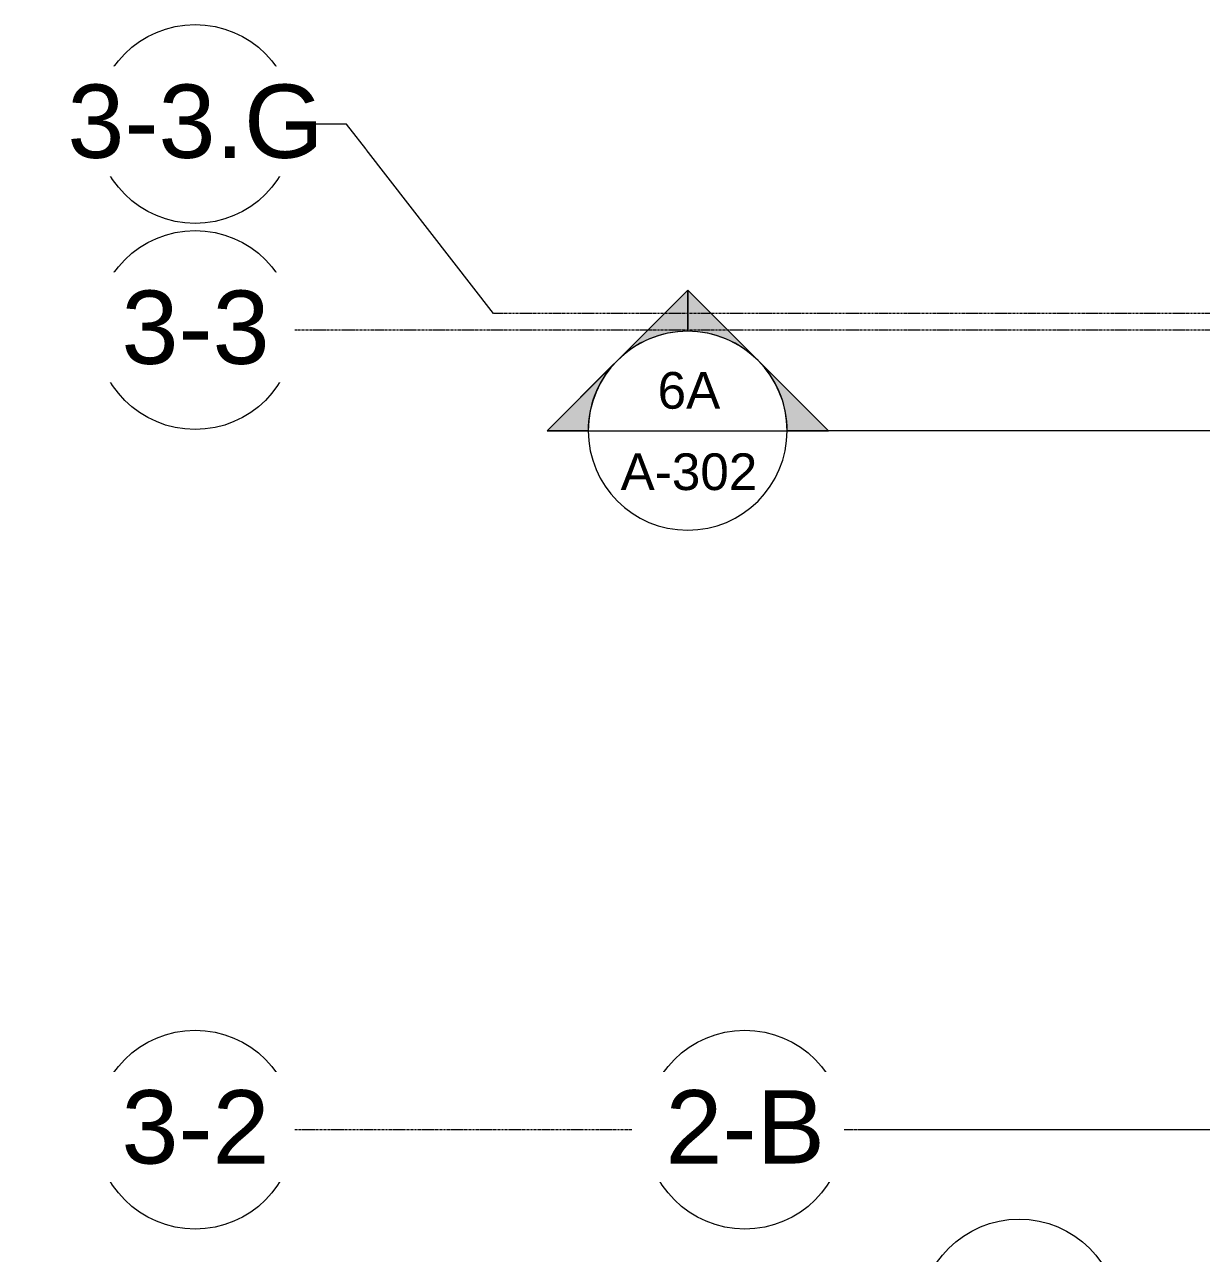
# Model space of a CAD drawing. Header units: inches. Extents: x 21592 to 24810, y -23179 to -20467.
# Drawn here: x 21592.4 to 21876.4, y -22572.9 to -22276.3 of the extents above; entities that cross this region are included whole.
import ezdxf

# ---------------------------------------------------------------- set-up
doc = ezdxf.new("R2010")
doc.units = ezdxf.units.IN
doc.header["$MEASUREMENT"] = 0
doc.linetypes.add('Grid Line 1_2_', pattern=[0.875, 0.5, -0.125, 0.125, -0.125])
for name, color, linetype, lineweight in [('G-ANNO-SYMB', 111, 'Continuous', 9), ('S-GRID', 1, 'Continuous', 9), ('S-GRID-IDEN', 1, 'Continuous', 9)]:
    doc.layers.add(name, color=color, linetype=linetype, lineweight=lineweight)
doc.styles.add('Arial', font='arial.ttf', dxfattribs={"height": 17.703593})
doc.styles.add('Arial_1', font='arial.ttf', dxfattribs={"height": 8.851796})

# ---------------------------------------------------------------- blocks, each defined once
blk = doc.blocks.new('Grid - Grid Head - Circle-14747-Enlarged First Floor Plan _West_')
at = {"layer": 'S-GRID-IDEN'}
blk.add_circle((0, 0), 0.25, dxfattribs=at)
blk = doc.blocks.new('Section - Section Head - Filled-1526-Enlarged First Floor Plan _West_')
at = {"layer": 'G-ANNO-SYMB'}
h = blk.add_hatch(color=256, dxfattribs=at)
edge = h.paths.add_edge_path(flags=0)
edge.add_line((-0.4268, 0.1768), (-0.25, 0.3536))
edge.add_line((-0.25, 0.3536), (-0.25, 0.25))
edge.add_arc((-0.25, 0), 0.25, 90, 135)
h = blk.add_hatch(color=256, dxfattribs=at)
edge = h.paths.add_edge_path(flags=0)
edge.add_arc((-0.25, 0), 0.25, 45, 90)
edge.add_line((-0.25, 0.25), (-0.25, 0.3536))
edge.add_line((-0.25, 0.3536), (-0.0732, 0.1768))
h = blk.add_hatch(color=256, dxfattribs=at)
edge = h.paths.add_edge_path(flags=0)
edge.add_arc((-0.25, 0), 0.2503, 137.9216, 180)
edge.add_line((-0.5003, 0), (-0.6036, 0))
edge.add_line((-0.6036, 0), (-0.4358, 0.1678))
h = blk.add_hatch(color=256, dxfattribs=at)
edge = h.paths.add_edge_path(flags=0)
edge.add_line((-0.0642, 0.1678), (0.1036, 0))
edge.add_line((0.1036, 0), (0.0003, 0))
edge.add_arc((-0.25, 0), 0.2503, 0, 42.0784)
for p, q in [((-0.25, 0.3536), (-0.6036, 0)), ((-0.25, 0.3536), (-0.4268, 0.1768)), ((-0.25, 0.3536), (0.1036, 0)), ((-0.25, 0.25), (-0.25, 0.3536)), ((-0.0732, 0.1768), (-0.25, 0.3536)), ((-0.25, 0.3536), (-0.25, 0.25)), ((-0.4358, 0.1678), (-0.6036, 0)), ((0.1036, 0), (-0.0642, 0.1678)), ((-0.6036, 0), (-0.5003, 0)), ((0.0003, 0), (0.1036, 0)), ((-0.5, 0), (-0.6036, 0)), ((0, 0), (0.1036, 0))]:
    blk.add_line(p, q, dxfattribs=at)
for radius, start, end in [(0.25, 360, 180), (0.25, 90, 135), (0.25, 45, 90), (0.2503, 137.9216, 180), (0.2503, 0, 42.0784), (0.25, 180, 360)]:
    blk.add_arc((-0.25, 0), radius, start, end, dxfattribs=at)

msp = doc.modelspace()

# ---------------------------------------------------------------- linework, layer by layer
at = {"layer": 'G-ANNO-SYMB'}
for p in [(21728.42336, -22374.35697), (24581.52474, -22374.35697)]:
    msp.add_line(p, (21776.42336, -22374.35697), dxfattribs=at)
at = {"layer": 'S-GRID', "linetype": 'Grid Line 1_2_'}
msp.add_line((22765.01217, -22346.05281), (21705.56096, -22346.05281), dxfattribs=at)

# ---------------------------------------------------------------- block references
at = {"layer": 'G-ANNO-SYMB', "xscale": 95.99999999999994, "yscale": 95.99999999999994, "zscale": 95.99999999999994}
msp.add_blockref('Section - Section Head - Filled-1526-Enlarged First Floor Plan _West_', (21776.42336, -22374.35697), dxfattribs=at)
at = {"layer": 'G-ANNO-SYMB', "extrusion": (0, 0, -1), "xscale": 95.99999999999994, "yscale": 95.99999999999994, "zscale": 95.99999999999994, "rotation": 180}
msp.add_blockref('Section - Section Head - Filled-1526-Enlarged First Floor Plan _West_', (-21856.39913, -22588.63029), dxfattribs=at)
at = {"layer": 'S-GRID-IDEN', "xscale": 95.99999999999994, "yscale": 95.99999999999994, "zscale": 95.99999999999994}
for p, rotation in [((21633.56096, -22300.32882), 89.99999999999986), ((21633.56096, -22350.05281), 89.99999999999986), ((21633.56096, -22543.05281), 89.99999999999984), ((21766.20666, -22543.05281), 89.99999999999979)]:
    msp.add_blockref('Grid - Grid Head - Circle-14747-Enlarged First Floor Plan _West_', p, dxfattribs=dict(at, rotation=rotation))

# ---------------------------------------------------------------- texts
at = {"layer": 'G-ANNO-SYMB', "char_height": 8.851796, "attachment_point": 2, "line_spacing_factor": 0.938532, "style": 'Arial_1'}
for s, insert, width in [('6A', (21752.73073, -22360.18784), 18.036), ('A-302', (21752.73073, -22379.82409), 39.312)]:
    msp.add_mtext(s, dxfattribs=dict(at, insert=insert, width=width))

# ---------------------------------------------------------------- next in the draw order: texts
at = {"layer": 'S-GRID-IDEN', "char_height": 17.703593, "attachment_point": 2, "line_spacing_factor": 0.938532, "style": 'Arial', "bg_fill": 3, "box_fill_scale": 1.25, "bg_fill_color": 0, "bg_fill_transparency": 0}
for s, insert, width in [('3-3.G', (21633.65845, -22290.79907), 73.656), ('3-3', (21633.65845, -22340.52306), 42.552), ('3-2', (21633.65845, -22533.52306), 42.552)]:
    msp.add_mtext(s, dxfattribs=dict(at, insert=insert, width=width))

# ---------------------------------------------------------------- next in the draw order: linework, layer by layer
at = {"layer": 'S-GRID'}
for p, q in [((21670.09552, -22300.32882), (21657.56096, -22300.32882)), ((21705.56096, -22346.05281), (21670.09552, -22300.32882))]:
    msp.add_line(p, q, dxfattribs=at)
at = {"layer": 'S-GRID', "linetype": 'Grid Line 1_2_'}
for p, q in [((22765.01217, -22350.05281), (21657.56096, -22350.05281)), ((24479.10753, -22543.05281), (21657.56096, -22543.05281))]:
    msp.add_line(p, q, dxfattribs=at)

# ---------------------------------------------------------------- next in the draw order: texts
at = {"layer": 'S-GRID-IDEN', "insert": (21766.30415, -22533.52306), "char_height": 17.703593, "width": 45.792, "attachment_point": 2, "line_spacing_factor": 0.938532, "style": 'Arial', "bg_fill": 3, "box_fill_scale": 1.25, "bg_fill_color": 0, "bg_fill_transparency": 0}
msp.add_mtext('2-B', dxfattribs=at)

# ---------------------------------------------------------------- next in the draw order: linework, layer by layer
at = {"layer": 'S-GRID', "linetype": 'Grid Line 1_2_'}
msp.add_line((24588.97484, -22543.05281), (21790.20666, -22543.05281), dxfattribs=at)

doc.saveas('drawing.dxf')
